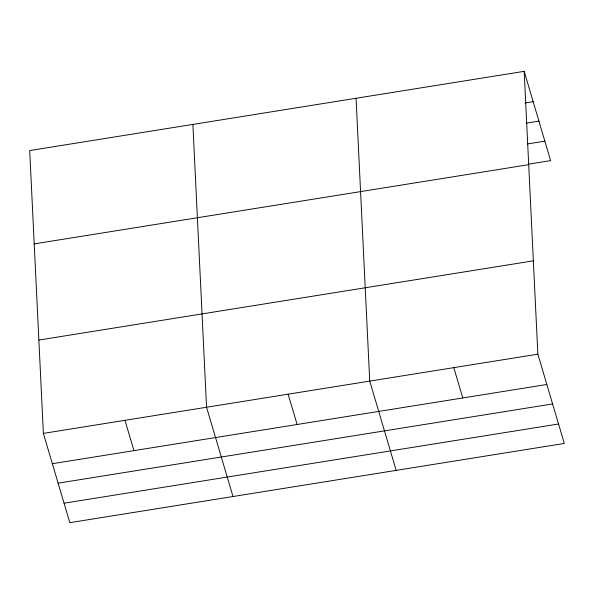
<?xml version="1.0" encoding="UTF-8"?>
<svg xmlns="http://www.w3.org/2000/svg" width="594" height="594" viewBox="0 0 594 594"><rect width="100%" height="100%" fill="white"/><g stroke="black" fill="none" stroke-linecap="round" stroke-linejoin="round"><path stroke-width="0.89" d="M524.183 71.339L29.7 150.557L43.377 433.39L69.817 522.661L564.3 443.443L537.86 354.173L524.183 71.339L550.623 160.61L528.697 164.122M524.94 102.977L533.16 101.663M526.128 123.166L538.921 121.117M527.502 143.941L544.861 141.157M34.214 243.889L528.69 164.672M38.862 340.058L533.345 260.84M43.377 433.39L537.86 354.173M52.361 463.706L546.836 384.489M58.123 483.16L552.598 403.942M64.055 503.207L558.538 423.99M453.794 367.641L462.778 397.958M396.176 470.374L369.735 381.103L356.058 98.277M288.142 394.178L297.126 424.495M232.997 496.517L206.556 407.246L192.879 124.413M124.963 420.314L133.947 450.638"/></g></svg>
